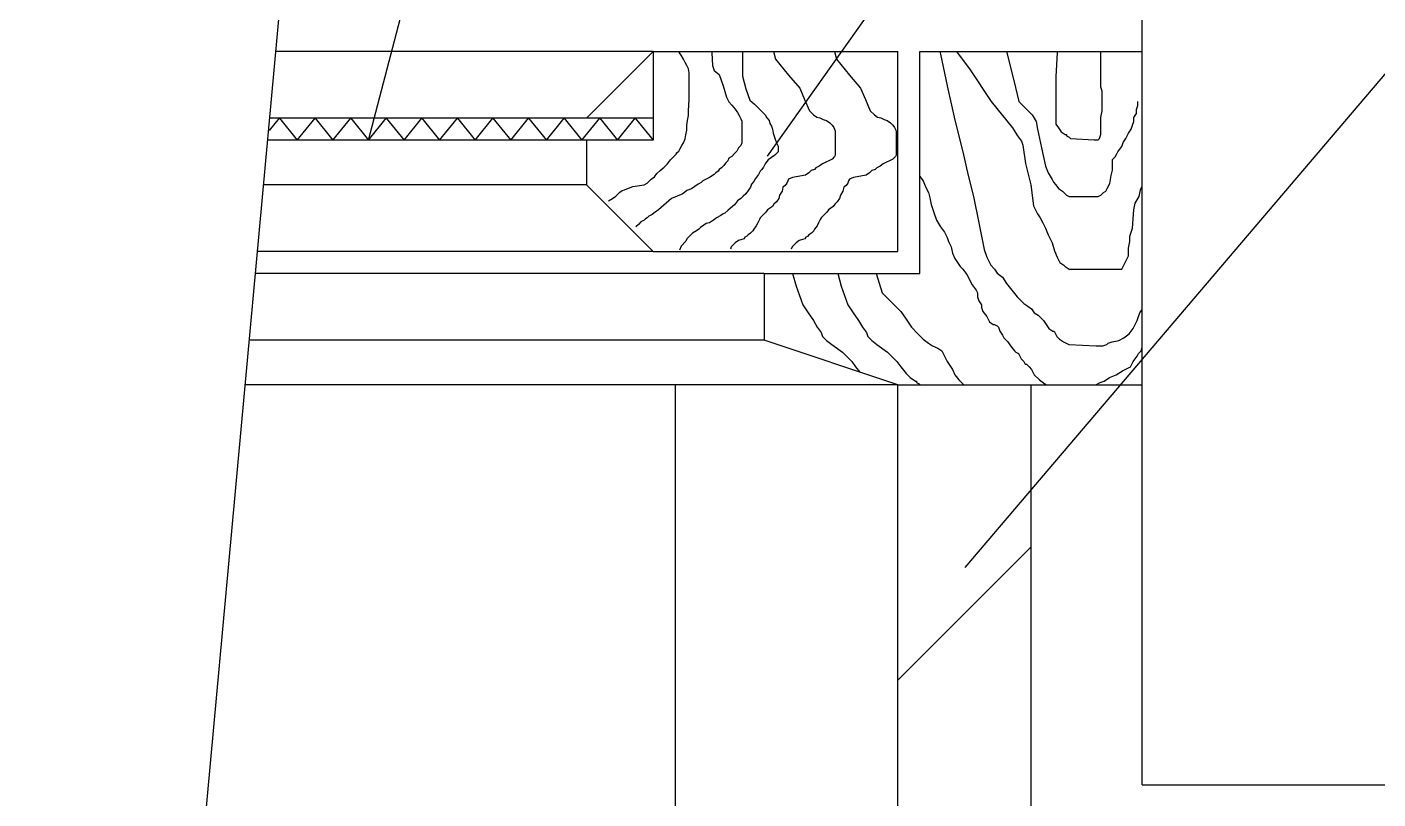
# Model space of a CAD drawing. Header units: metres. Extents: x -9731 to 0, y -43331 to 0.
# Drawn here: x -5175 to -3656, y -33965 to -33096 of the extents above; entities that cross this region are included whole.
import ezdxf

# ---------------------------------------------------------------- set-up
doc = ezdxf.new("R2010")
doc.units = ezdxf.units.M
for name, color, linetype in [('2', 2, 'Continuous'), ('3', 3, 'Continuous'), ('4', 4, 'Continuous'), ('7', 7, 'Continuous'), ('BH', 3, 'Continuous'), ('DIM', 3, 'Continuous')]:
    doc.layers.add(name, color=color, linetype=linetype)
doc.dimstyles.get("Standard").update_dxf_attribs({"dimtxt": 2.5, "dimasz": 2.5, "dimexe": 1.25, "dimexo": 0.625, "dimtad": 1, "dimcen": 2.5, "dimazin": 3, "dimtfac": 1, "dimtmove": 0, "dimatfit": 3})

# ---------------------------------------------------------------- blocks, each defined once
blk = doc.blocks.new('BH2')
at = {"layer": 'BH'}
blk.add_lwpolyline([(0, 32), (5, 28), (0, 24), (5, 20), (0, 16), (5, 12), (0, 8), (5, 4), (0, 0)], dxfattribs=at)

msp = doc.modelspace()

# ---------------------------------------------------------------- hatches: boundary and pattern name
at = {"layer": 'BH'}
h = msp.add_hatch(dxfattribs=at)
h.set_pattern_fill('ANSI31', scale=1500)
h.paths.add_polyline_path([(-1622.8, -33948.63), (-1512.9, -32748.63), (-3921.05, -32748.63), (-3921.05, -33948.63)])
h = msp.add_hatch(dxfattribs=at)
h.set_pattern_fill('ANSI33', scale=300)
h.paths.add_polyline_path([(-3796.05, -34481.96), (-3746.05, -34481.96, 0.41), (-3721.05, -34456.96), (-3721.05, -34431.96), (-3671.05, -34431.96, 0.41), (-3646.05, -34406.96), (-3646.05, -34381.96, -0.57), (-3296.05, -34381.96), (-3096.05, -34381.96), (-3096.05, -34231.96), (-3171.05, -34231.96), (-3171.05, -34181.96), (-4196.05, -34181.96), (-4196.05, -34281.96, -0.41), (-4096.05, -34381.96), (-4096.05, -34481.96, 0.41), (-3996.05, -34581.96), (-3896.05, -34581.96, 0.41)])
h.paths.add_polyline_path([(-4046.05, -33498.63), (-4196.05, -33498.63), (-4196.05, -34181.96), (-4046.05, -34181.96)])
h.paths.add_polyline_path([(-1648.75, -34231.96), (-1639.59, -34131.96), (-3171.05, -34131.96), (-3171.05, -34231.96)])
h = msp.add_hatch(dxfattribs=at)
h.set_pattern_fill('AR-CONC', scale=15)
h.paths.add_polyline_path([(-3171.05, -34181.96), (-3171.05, -34131.96), (-1639.59, -34131.96), (-1622.8, -33948.63), (-3921.05, -33948.63), (-3921.05, -33498.63), (-4046.05, -33498.63), (-4046.05, -34181.96)])

# ---------------------------------------------------------------- linework, layer by layer
at = {"layer": '2'}
for q in [(-3921.05, -32748.63), (-1622.8, -33948.63)]:
    msp.add_line((-3921.05, -33948.63), q, dxfattribs=at)
at = {"layer": '3'}
for p, q in [((-4546.05, -33273.63), (-4909.25, -33273.63)), ((-4346.05, -33448.63), (-4925.27, -33448.63))]:
    msp.add_line(p, q, dxfattribs=at)
at = {"layer": '4'}
for p, q in [((-4546.05, -33198.63), (-4471.05, -33123.63)), ((-4471.05, -33123.63), (-4196.05, -33123.63)), ((-4471.05, -33123.63), (-4471.05, -33223.63)), ((-4196.05, -33348.63), (-4196.05, -33123.63)), ((-4171.05, -33123.63), (-3921.05, -33123.63)), ((-4171.05, -33373.63), (-4171.05, -33123.63)), ((-4546.05, -33223.63), (-4546.05, -33273.63)), ((-4546.05, -33273.63), (-4471.05, -33348.63)), ((-4471.05, -33348.63), (-4196.05, -33348.63)), ((-4346.05, -33373.63), (-4171.05, -33373.63)), ((-4346.05, -33373.63), (-4346.05, -33448.63)), ((-4196.05, -33498.63), (-4346.05, -33448.63)), ((-4446.05, -34681.96), (-4446.05, -33498.63)), ((-4196.05, -33498.63), (-3921.05, -33498.63)), ((-4196.05, -34281.96), (-4196.05, -33498.63)), ((-4046.05, -34181.96), (-4046.05, -33498.63))]:
    msp.add_line(p, q, dxfattribs=at)
at = {"layer": '7'}
for p, q in [((-4471.05, -33123.63), (-4895.51, -33123.63)), ((-4471.05, -33198.63), (-4902.38, -33198.63)), ((-4471.05, -33223.63), (-4904.67, -33223.63)), ((-4471.05, -33348.63), (-4916.11, -33348.63)), ((-4346.05, -33373.63), (-4918.4, -33373.63)), ((-4196.05, -33498.63), (-4929.85, -33498.63))]:
    msp.add_line(p, q, dxfattribs=at)
at = {"layer": 'BH'}
for p, q in [((-4441.35, -33125.12), (-4442.84, -33123.63)), ((-4405.04, -33123.63), (-4405.04, -33125.12)), ((-4370.56, -33123.63), (-4370.56, -33151.4)), ((-4335.54, -33123.63), (-4333.35, -33132.37)), ((-4267.14, -33123.63), (-4264.95, -33132.37)), ((-4148.66, -33123.63), (-4148.01, -33126.66)), ((-4129.9, -33123.63), (-4114.72, -33144.47)), ((-4073.87, -33123.63), (-4065.68, -33156.34)), ((-4016.52, -33123.63), (-4016.63, -33125.17)), ((-3967.86, -33163.76), (-3967.86, -33123.63)), ((-4439.53, -33127.84), (-4441.35, -33125.12)), ((-4436.81, -33132.37), (-4439.53, -33127.84)), ((-4434.99, -33135.99), (-4436.81, -33132.37)), ((-4433.18, -33139.62), (-4434.99, -33135.99)), ((-4405.04, -33125.12), (-4404.14, -33139.62)), ((-4333.35, -33132.37), (-4318.83, -33150.49)), ((-4264.95, -33132.37), (-4250.43, -33150.49)), ((-4148.01, -33126.66), (-4140.58, -33162.28)), ((-4016.63, -33125.17), (-4018.12, -33151.89)), ((-4431.36, -33143.24), (-4433.18, -33139.62)), ((-4430.46, -33147.77), (-4431.36, -33143.24)), ((-4430.46, -33177.68), (-4430.46, -33147.77)), ((-4404.14, -33139.62), (-4402.32, -33145.06)), ((-4402.32, -33145.06), (-4396.88, -33149.59)), ((-4396.88, -33149.59), (-4392.34, -33162.28)), ((-4370.56, -33151.4), (-4366.93, -33165.9)), ((-4318.83, -33150.49), (-4306.12, -33165)), ((-4250.43, -33150.49), (-4237.73, -33165)), ((-4114.72, -33144.47), (-4090.94, -33180.09)), ((-4018.12, -33151.89), (-4018.12, -33205.32)), ((-4392.34, -33162.28), (-4388.71, -33174.96)), ((-4366.93, -33165.9), (-4362.39, -33178.59)), ((-4306.12, -33165), (-4300.67, -33177.68)), ((-4237.73, -33165), (-4232.28, -33177.68)), ((-4140.58, -33162.28), (-4131.66, -33200.86)), ((-4065.68, -33156.34), (-4059.73, -33180.09)), ((-3966.37, -33168.21), (-3967.86, -33163.76)), ((-3966.37, -33190.48), (-3966.37, -33168.21)), ((-4431.36, -33190.37), (-4430.46, -33177.68)), ((-4388.71, -33174.96), (-4385.99, -33180.4)), ((-4385.99, -33180.4), (-4382.36, -33184.03)), ((-4382.36, -33184.03), (-4378.72, -33188.56)), ((-4362.39, -33178.59), (-4356.94, -33183.12)), ((-4356.94, -33183.12), (-4352.41, -33187.65)), ((-4300.67, -33177.68), (-4295.23, -33190.37)), ((-4232.28, -33177.68), (-4226.84, -33190.37)), ((-4090.94, -33180.09), (-4067.16, -33209.77)), ((-4059.73, -33180.09), (-4050.82, -33188.99)), ((-3927.73, -33188.99), (-3926.25, -33184.54)), ((-3926.25, -33184.54), (-3926.25, -33180.09)), ((-4432.27, -33201.25), (-4431.36, -33195.81)), ((-4431.36, -33195.81), (-4431.36, -33190.37)), ((-4378.72, -33188.56), (-4376, -33192.19)), ((-4376, -33192.19), (-4374.19, -33195.81)), ((-4374.19, -33195.81), (-4372.37, -33199.44)), ((-4372.37, -33199.44), (-4371.46, -33202.16)), ((-4352.41, -33187.65), (-4348.78, -33191.28)), ((-4348.78, -33191.28), (-4345.15, -33194.9)), ((-4345.15, -33194.9), (-4343.33, -33198.53)), ((-4343.33, -33198.53), (-4340.61, -33201.25)), ((-4295.23, -33190.37), (-4290.69, -33194.9)), ((-4290.69, -33194.9), (-4287.06, -33197.62)), ((-4287.06, -33197.62), (-4283.43, -33198.53)), ((-4283.43, -33198.53), (-4279.8, -33200.34)), ((-4279.8, -33200.34), (-4276.17, -33201.25)), ((-4226.84, -33190.37), (-4222.3, -33194.9)), ((-4222.3, -33194.9), (-4218.67, -33197.62)), ((-4218.67, -33197.62), (-4215.04, -33198.53)), ((-4215.04, -33198.53), (-4211.41, -33200.34)), ((-4211.41, -33200.34), (-4207.78, -33201.25)), ((-4050.82, -33188.99), (-4044.87, -33194.93)), ((-4044.87, -33194.93), (-4040.41, -33202.35)), ((-3967.86, -33197.9), (-3966.37, -33190.48)), ((-3967.86, -33217.19), (-3967.86, -33197.9)), ((-3930.7, -33197.9), (-3927.73, -33193.44)), ((-3930.7, -33202.35), (-3930.7, -33197.9)), ((-3927.73, -33193.44), (-3927.73, -33188.99)), ((-4434.09, -33217.56), (-4433.18, -33212.12)), ((-4433.18, -33206.69), (-4432.27, -33201.25)), ((-4433.18, -33212.12), (-4433.18, -33206.69)), ((-4371.46, -33202.16), (-4371.46, -33226.63)), ((-4340.61, -33201.25), (-4339.7, -33204.87)), ((-4339.7, -33204.87), (-4337.88, -33207.59)), ((-4337.88, -33207.59), (-4336.98, -33211.22)), ((-4336.98, -33211.22), (-4336.07, -33215.75)), ((-4276.17, -33201.25), (-4272.54, -33203.97)), ((-4272.54, -33203.97), (-4269.82, -33206.69)), ((-4269.82, -33206.69), (-4268, -33209.41)), ((-4268, -33209.41), (-4266.19, -33213.03)), ((-4266.19, -33213.03), (-4266.19, -33240.22)), ((-4207.78, -33201.25), (-4204.15, -33203.97)), ((-4204.15, -33203.97), (-4201.43, -33206.69)), ((-4201.43, -33206.69), (-4199.61, -33209.41)), ((-4199.61, -33209.41), (-4197.8, -33213.03)), ((-4197.8, -33213.03), (-4197.8, -33240.22)), ((-4131.66, -33200.86), (-4122.74, -33236.48)), ((-4067.16, -33209.77), (-4061.22, -33218.67)), ((-4040.41, -33202.35), (-4038.93, -33211.25)), ((-4038.93, -33211.25), (-4034.47, -33232.03)), ((-4018.12, -33205.32), (-4015.15, -33209.77)), ((-4015.15, -33209.77), (-4012.18, -33214.22)), ((-4012.18, -33214.22), (-4007.72, -33217.19)), ((-3936.65, -33215.71), (-3933.68, -33211.25)), ((-3933.68, -33211.25), (-3932.19, -33206.8)), ((-3932.19, -33206.8), (-3930.7, -33202.35)), ((-4440.44, -33232.97), (-4438.62, -33229.35)), ((-4438.62, -33229.35), (-4436.81, -33226.63)), ((-4436.81, -33226.63), (-4434.99, -33222.09)), ((-4434.99, -33222.09), (-4434.09, -33217.56)), ((-4372.37, -33229.35), (-4375.09, -33232.06)), ((-4371.46, -33226.63), (-4372.37, -33229.35)), ((-4336.07, -33215.75), (-4334.25, -33221.19)), ((-4334.25, -33221.19), (-4332.44, -33226.63)), ((-4332.44, -33226.63), (-4330.62, -33230.25)), ((-4330.62, -33230.25), (-4330.62, -33236.6)), ((-4061.22, -33218.67), (-4056.76, -33224.61)), ((-4056.76, -33224.61), (-4055.27, -33229.06)), ((-4055.27, -33229.06), (-4052.3, -33249.84)), ((-4007.72, -33217.19), (-4006.23, -33217.19)), ((-4006.23, -33217.19), (-4006.23, -33218.67)), ((-4006.23, -33218.67), (-4003.26, -33220.16)), ((-4003.26, -33220.16), (-4001.77, -33221.64)), ((-4001.77, -33221.64), (-3975.29, -33223.13)), ((-3975.29, -33223.13), (-3970.83, -33223.13)), ((-3970.83, -33223.13), (-3969.34, -33221.64)), ((-3969.34, -33221.64), (-3967.86, -33217.19)), ((-3948.54, -33236.48), (-3944.08, -33230.55)), ((-3944.08, -33230.55), (-3942.59, -33226.09)), ((-3942.59, -33226.09), (-3939.62, -33221.64)), ((-3939.62, -33221.64), (-3936.65, -33215.71)), ((-4454.96, -33250.19), (-4451.33, -33245.66)), ((-4451.33, -33245.66), (-4447.7, -33242.03)), ((-4447.7, -33242.03), (-4444.98, -33239.32)), ((-4444.98, -33239.32), (-4444.07, -33237.5)), ((-4444.07, -33237.5), (-4442.25, -33235.69)), ((-4442.25, -33235.69), (-4440.44, -33232.97)), ((-4385.99, -33243.85), (-4386.89, -33246.57)), ((-4382.36, -33242.03), (-4385.99, -33243.85)), ((-4379.63, -33238.41), (-4382.36, -33242.03)), ((-4376.91, -33235.69), (-4379.63, -33238.41)), ((-4375.09, -33232.06), (-4376.91, -33235.69)), ((-4341.51, -33245.66), (-4343.33, -33247.47)), ((-4337.88, -33242.94), (-4341.51, -33245.66)), ((-4334.25, -33240.22), (-4337.88, -33242.94)), ((-4330.62, -33236.6), (-4334.25, -33240.22)), ((-4269.82, -33244.75), (-4280.71, -33250.19)), ((-4267.1, -33242.03), (-4269.82, -33244.75)), ((-4266.19, -33240.22), (-4267.1, -33242.03)), ((-4201.43, -33244.75), (-4212.32, -33250.19)), ((-4198.7, -33242.03), (-4201.43, -33244.75)), ((-4197.8, -33240.22), (-4198.7, -33242.03)), ((-4122.74, -33236.48), (-4116.8, -33263.2)), ((-4034.47, -33232.03), (-4030.01, -33252.81)), ((-3954.48, -33245.39), (-3951.51, -33242.42)), ((-3954.48, -33257.26), (-3954.48, -33245.39)), ((-3951.51, -33242.42), (-3950.02, -33239.45)), ((-3950.02, -33239.45), (-3948.54, -33236.48)), ((-4469.48, -33264.69), (-4466.76, -33261.07)), ((-4466.76, -33261.07), (-4463.13, -33257.44)), ((-4463.13, -33257.44), (-4458.59, -33253.82)), ((-4458.59, -33253.82), (-4454.96, -33250.19)), ((-4400.51, -33260.16), (-4402.32, -33261.97)), ((-4397.78, -33258.35), (-4400.51, -33260.16)), ((-4396.88, -33256.54), (-4397.78, -33258.35)), ((-4394.15, -33254.72), (-4396.88, -33256.54)), ((-4391.43, -33252), (-4394.15, -33254.72)), ((-4389.62, -33249.28), (-4391.43, -33252)), ((-4386.89, -33246.57), (-4389.62, -33249.28)), ((-4350.59, -33258.35), (-4352.41, -33261.97)), ((-4348.78, -33256.54), (-4350.59, -33258.35)), ((-4346.96, -33253.82), (-4348.78, -33256.54)), ((-4345.15, -33250.19), (-4346.96, -33253.82)), ((-4343.33, -33247.47), (-4345.15, -33250.19)), ((-4296.14, -33260.16), (-4299.77, -33262.88)), ((-4293.41, -33257.44), (-4296.14, -33260.16)), ((-4289.78, -33256.54), (-4293.41, -33257.44)), ((-4287.97, -33254.72), (-4289.78, -33256.54)), ((-4284.34, -33252.91), (-4287.97, -33254.72)), ((-4280.71, -33250.19), (-4284.34, -33252.91)), ((-4227.74, -33260.16), (-4231.37, -33262.88)), ((-4225.02, -33257.44), (-4227.74, -33260.16)), ((-4221.39, -33256.54), (-4225.02, -33257.44)), ((-4219.58, -33254.72), (-4221.39, -33256.54)), ((-4215.95, -33252.91), (-4219.58, -33254.72)), ((-4212.32, -33250.19), (-4215.95, -33252.91)), ((-4052.3, -33249.84), (-4046.36, -33273.59)), ((-4030.01, -33252.81), (-4027.04, -33260.23)), ((-4027.04, -33260.23), (-4022.58, -33267.65)), ((-3955.97, -33263.2), (-3954.48, -33257.26)), ((-4498.52, -33277.38), (-4493.98, -33275.57)), ((-4493.98, -33275.57), (-4481.28, -33273.76)), ((-4481.28, -33273.76), (-4477.65, -33271.94)), ((-4477.65, -33271.94), (-4474.93, -33269.22)), ((-4474.93, -33269.22), (-4473.11, -33267.41)), ((-4473.11, -33267.41), (-4469.48, -33264.69)), ((-4424.1, -33275.57), (-4427.73, -33278.29)), ((-4420.47, -33272.85), (-4424.1, -33275.57)), ((-4416.84, -33271.04), (-4420.47, -33272.85)), ((-4415.03, -33269.22), (-4416.84, -33271.04)), ((-4407.77, -33265.6), (-4415.03, -33269.22)), ((-4402.32, -33261.97), (-4407.77, -33265.6)), ((-4360.57, -33272.85), (-4361.48, -33276.47)), ((-4357.85, -33270.13), (-4360.57, -33272.85)), ((-4356.04, -33266.51), (-4357.85, -33270.13)), ((-4352.41, -33261.97), (-4356.04, -33266.51)), ((-4322.46, -33274.66), (-4325.18, -33276.47)), ((-4320.64, -33271.94), (-4322.46, -33274.66)), ((-4319.73, -33269.22), (-4320.64, -33271.94)), ((-4318.83, -33267.41), (-4319.73, -33269.22)), ((-4314.29, -33265.6), (-4318.83, -33267.41)), ((-4299.77, -33262.88), (-4314.29, -33265.6)), ((-4254.06, -33274.66), (-4256.79, -33276.47)), ((-4252.25, -33271.94), (-4254.06, -33274.66)), ((-4251.34, -33269.22), (-4252.25, -33271.94)), ((-4250.43, -33267.41), (-4251.34, -33269.22)), ((-4245.9, -33265.6), (-4250.43, -33267.41)), ((-4231.37, -33262.88), (-4245.9, -33265.6)), ((-4171.05, -33264.49), (-4167.33, -33269.13)), ((-4167.33, -33269.13), (-4164.35, -33276.55)), ((-4116.8, -33263.2), (-4110.85, -33286.94)), ((-4046.36, -33273.59), (-4043.38, -33297.33)), ((-4022.58, -33267.65), (-4021.09, -33270.62)), ((-4021.09, -33270.62), (-4018.12, -33273.59)), ((-4018.12, -33273.59), (-4015.15, -33278.04)), ((-3960.43, -33278.04), (-3957.45, -33272.1)), ((-3957.45, -33272.1), (-3955.97, -33263.2)), ((-3923.27, -33279.52), (-3921.05, -33275.08)), ((-4521.21, -33291.88), (-4516.67, -33289.16)), ((-4516.67, -33289.16), (-4513.04, -33286.44)), ((-4513.04, -33286.44), (-4510.32, -33283.73)), ((-4510.32, -33283.73), (-4508.51, -33281.91)), ((-4508.51, -33281.91), (-4505.78, -33280.1)), ((-4505.78, -33280.1), (-4503.06, -33279.19)), ((-4503.06, -33279.19), (-4498.52, -33277.38)), ((-4450.42, -33289.16), (-4464.94, -33301.85)), ((-4437.72, -33283.73), (-4450.42, -33289.16)), ((-4433.18, -33280.1), (-4437.72, -33283.73)), ((-4427.73, -33278.29), (-4433.18, -33280.1)), ((-4372.37, -33289.16), (-4376, -33291.88)), ((-4369.65, -33286.44), (-4372.37, -33289.16)), ((-4366.93, -33283.73), (-4369.65, -33286.44)), ((-4364.2, -33280.1), (-4366.93, -33283.73)), ((-4361.48, -33276.47), (-4364.2, -33280.1)), ((-4329.72, -33289.16), (-4332.44, -33292.79)), ((-4328.81, -33285.54), (-4329.72, -33289.16)), ((-4326.09, -33281.01), (-4328.81, -33285.54)), ((-4325.18, -33276.47), (-4326.09, -33281.01)), ((-4261.32, -33289.16), (-4264.05, -33292.79)), ((-4260.42, -33285.54), (-4261.32, -33289.16)), ((-4257.69, -33281.01), (-4260.42, -33285.54)), ((-4256.79, -33276.47), (-4257.69, -33281.01)), ((-4164.35, -33276.55), (-4161.38, -33282.49)), ((-4161.38, -33282.49), (-4159.9, -33288.43)), ((-4159.9, -33288.43), (-4158.41, -33295.85)), ((-4110.85, -33286.94), (-4104.91, -33316.63)), ((-4015.15, -33278.04), (-4010.69, -33281.01)), ((-4010.69, -33281.01), (-4006.23, -33285.46)), ((-4006.23, -33285.46), (-4003.26, -33286.94)), ((-4003.26, -33286.94), (-3970.83, -33286.94)), ((-3970.83, -33286.94), (-3967.86, -33285.46)), ((-3967.86, -33285.46), (-3964.88, -33282.49)), ((-3964.88, -33282.49), (-3961.91, -33281.01)), ((-3961.91, -33281.01), (-3960.43, -33278.04)), ((-3929.22, -33294.36), (-3924.76, -33286.94)), ((-3924.76, -33286.94), (-3923.27, -33279.52)), ((-4468.57, -33304.57), (-4472.2, -33307.29)), ((-4464.94, -33301.85), (-4468.57, -33304.57)), ((-4392.34, -33306.38), (-4395.06, -33308.2)), ((-4390.52, -33305.48), (-4392.34, -33306.38)), ((-4386.89, -33302.76), (-4390.52, -33305.48)), ((-4384.17, -33300.04), (-4386.89, -33302.76)), ((-4379.63, -33296.41), (-4384.17, -33300.04)), ((-4376, -33291.88), (-4379.63, -33296.41)), ((-4344.24, -33304.57), (-4350.59, -33310.92)), ((-4342.42, -33301.85), (-4344.24, -33304.57)), ((-4336.98, -33298.23), (-4342.42, -33301.85)), ((-4335.16, -33295.51), (-4336.98, -33298.23)), ((-4332.44, -33292.79), (-4335.16, -33295.51)), ((-4275.85, -33304.57), (-4282.2, -33310.92)), ((-4274.03, -33301.85), (-4275.85, -33304.57)), ((-4268.58, -33298.23), (-4274.03, -33301.85)), ((-4266.77, -33295.51), (-4268.58, -33298.23)), ((-4264.05, -33292.79), (-4266.77, -33295.51)), ((-4158.41, -33295.85), (-4155.44, -33304.75)), ((-4155.44, -33304.75), (-4152.46, -33313.66)), ((-4043.38, -33297.33), (-4038.93, -33306.24)), ((-4038.93, -33306.24), (-4035.95, -33310.69)), ((-3932.19, -33322.56), (-3930.7, -33301.78)), ((-3930.7, -33301.78), (-3929.22, -33294.36)), ((-4487.63, -33318.17), (-4490.35, -33320.89)), ((-4484.91, -33315.45), (-4487.63, -33318.17)), ((-4481.28, -33313.63), (-4484.91, -33315.45)), ((-4479.46, -33311.82), (-4481.28, -33313.63)), ((-4477.65, -33310.92), (-4479.46, -33311.82)), ((-4475.83, -33309.1), (-4477.65, -33310.92)), ((-4472.2, -33307.29), (-4475.83, -33309.1)), ((-4417.75, -33321.79), (-4419.56, -33323.6)), ((-4414.12, -33319.07), (-4417.75, -33321.79)), ((-4411.4, -33317.26), (-4414.12, -33319.07)), ((-4407.77, -33316.35), (-4411.4, -33317.26)), ((-4403.23, -33313.63), (-4407.77, -33316.35)), ((-4399.6, -33310.92), (-4403.23, -33313.63)), ((-4395.06, -33308.2), (-4399.6, -33310.92)), ((-4355.13, -33319.98), (-4357.85, -33323.6)), ((-4353.31, -33316.35), (-4355.13, -33319.98)), ((-4351.5, -33312.73), (-4353.31, -33316.35)), ((-4350.59, -33310.92), (-4351.5, -33312.73)), ((-4286.74, -33319.98), (-4289.46, -33323.6)), ((-4284.92, -33316.35), (-4286.74, -33319.98)), ((-4283.11, -33312.73), (-4284.92, -33316.35)), ((-4282.2, -33310.92), (-4283.11, -33312.73)), ((-4152.46, -33313.66), (-4148.01, -33321.08)), ((-4148.01, -33321.08), (-4143.55, -33327.01)), ((-4104.91, -33316.63), (-4098.96, -33346.31)), ((-4035.95, -33310.69), (-4032.98, -33316.63)), ((-4032.98, -33316.63), (-4030.01, -33322.56)), ((-4433.18, -33334.48), (-4434.09, -33337.2)), ((-4430.46, -33331.76), (-4433.18, -33334.48)), ((-4426.83, -33328.14), (-4430.46, -33331.76)), ((-4422.29, -33325.42), (-4426.83, -33328.14)), ((-4419.56, -33323.6), (-4422.29, -33325.42)), ((-4375.09, -33336.29), (-4378.72, -33339.01)), ((-4371.46, -33335.39), (-4375.09, -33336.29)), ((-4368.74, -33334.48), (-4371.46, -33335.39)), ((-4367.83, -33332.67), (-4368.74, -33334.48)), ((-4366.02, -33331.76), (-4367.83, -33332.67)), ((-4364.2, -33329.95), (-4366.02, -33331.76)), ((-4361.48, -33328.14), (-4364.2, -33329.95)), ((-4358.76, -33325.42), (-4361.48, -33328.14)), ((-4357.85, -33323.6), (-4358.76, -33325.42)), ((-4306.7, -33336.29), (-4310.33, -33339.01)), ((-4303.07, -33335.39), (-4306.7, -33336.29)), ((-4300.35, -33334.48), (-4303.07, -33335.39)), ((-4299.44, -33332.67), (-4300.35, -33334.48)), ((-4297.63, -33331.76), (-4299.44, -33332.67)), ((-4295.81, -33329.95), (-4297.63, -33331.76)), ((-4293.09, -33328.14), (-4295.81, -33329.95)), ((-4290.37, -33325.42), (-4293.09, -33328.14)), ((-4289.46, -33323.6), (-4290.37, -33325.42)), ((-4143.55, -33327.01), (-4140.58, -33332.95)), ((-4140.58, -33332.95), (-4139.09, -33337.4)), ((-4030.01, -33322.56), (-4027.04, -33329.98)), ((-4027.04, -33329.98), (-4022.58, -33338.89)), ((-3935.16, -33331.47), (-3932.19, -33322.56)), ((-3935.16, -33337.4), (-3935.16, -33331.47)), ((-4439.53, -33342.64), (-4441.35, -33347.17)), ((-4434.09, -33337.2), (-4439.53, -33342.64)), ((-4383.26, -33343.54), (-4384.17, -33346.26)), ((-4378.72, -33339.01), (-4383.26, -33343.54)), ((-4314.87, -33343.54), (-4315.78, -33346.26)), ((-4310.33, -33339.01), (-4314.87, -33343.54)), ((-4139.09, -33337.4), (-4136.12, -33343.34)), ((-4136.12, -33343.34), (-4134.63, -33350.76)), ((-4134.63, -33350.76), (-4131.66, -33356.7)), ((-4098.96, -33346.31), (-4095.99, -33355.21)), ((-4022.58, -33338.89), (-4019.61, -33347.79)), ((-4019.61, -33347.79), (-4016.63, -33355.21)), ((-3936.65, -33344.82), (-3935.16, -33337.4)), ((-3936.65, -33353.73), (-3936.65, -33344.82)), ((-4131.66, -33356.7), (-4128.69, -33361.15)), ((-4128.69, -33361.15), (-4125.71, -33365.6)), ((-4125.71, -33365.6), (-4122.74, -33368.57)), ((-4095.99, -33355.21), (-4091.53, -33364.12)), ((-4091.53, -33364.12), (-4087.08, -33368.57)), ((-4016.63, -33355.21), (-4013.66, -33361.15)), ((-4013.66, -33361.15), (-4009.2, -33364.12)), ((-4009.2, -33364.12), (-4007.72, -33365.6)), ((-4007.72, -33365.6), (-4003.26, -33368.57)), ((-3944.08, -33368.57), (-3941.11, -33362.63)), ((-3941.11, -33362.63), (-3936.65, -33353.73)), ((-4314.28, -33373.63), (-4310.21, -33387.86)), ((-4263.54, -33373.63), (-4259.46, -33387.86)), ((-4220.17, -33373.63), (-4213.4, -33395.28)), ((-4122.74, -33368.57), (-4118.28, -33374.51)), ((-4118.28, -33374.51), (-4112.34, -33386.38)), ((-4087.08, -33368.57), (-4084.1, -33373.02)), ((-4084.1, -33373.02), (-4078.16, -33377.47)), ((-4078.16, -33377.47), (-4073.7, -33384.9)), ((-4003.26, -33368.57), (-3944.08, -33368.57)), ((-4310.21, -33387.86), (-4302.78, -33408.64)), ((-4259.46, -33387.86), (-4252.03, -33408.64)), ((-4213.4, -33395.28), (-4192.59, -33416.06)), ((-4112.34, -33386.38), (-4107.88, -33392.32)), ((-4107.88, -33392.32), (-4106.4, -33395.28)), ((-4106.4, -33395.28), (-4106.4, -33399.74)), ((-4073.7, -33384.9), (-4061.81, -33399.74)), ((-4302.78, -33408.64), (-4296.83, -33417.55)), ((-4252.03, -33408.64), (-4246.09, -33417.55)), ((-4106.4, -33399.74), (-4104.91, -33404.19)), ((-4104.91, -33404.19), (-4101.94, -33408.64)), ((-4101.94, -33408.64), (-4101.94, -33411.61)), ((-4101.94, -33411.61), (-4100.45, -33416.06)), ((-4061.81, -33399.74), (-4057.35, -33404.19)), ((-4057.35, -33404.19), (-4054.38, -33407.16)), ((-4054.38, -33407.16), (-4049.92, -33410.13)), ((-4049.92, -33410.13), (-4045.46, -33413.09)), ((-4296.83, -33417.55), (-4290.89, -33426.45)), ((-4290.89, -33426.45), (-4286.43, -33433.87)), ((-4246.09, -33417.55), (-4240.15, -33426.45)), ((-4240.15, -33426.45), (-4235.69, -33433.87)), ((-4192.59, -33416.06), (-4186.65, -33424.97)), ((-4186.65, -33424.97), (-4180.7, -33433.87)), ((-4100.45, -33416.06), (-4095.99, -33422)), ((-4095.99, -33422), (-4093.02, -33427.93)), ((-4093.02, -33427.93), (-4088.56, -33430.9)), ((-4045.46, -33413.09), (-4042.49, -33417.55)), ((-4042.49, -33417.55), (-4038.03, -33420.51)), ((-4038.03, -33420.51), (-4032.09, -33426.45)), ((-4032.09, -33426.45), (-4026.15, -33435.36)), ((-3928.33, -33429.42), (-3926.84, -33426.45)), ((-3926.84, -33426.45), (-3925.35, -33422)), ((-3925.35, -33422), (-3923.87, -33417.55)), ((-3923.87, -33417.55), (-3921.05, -33413.79)), ((-4286.43, -33433.87), (-4281.97, -33439.81)), ((-4281.97, -33439.81), (-4280.49, -33444.26)), ((-4235.69, -33433.87), (-4231.23, -33439.81)), ((-4231.23, -33439.81), (-4229.74, -33444.26)), ((-4180.7, -33433.87), (-4173.27, -33441.29)), ((-4173.27, -33441.29), (-4167.33, -33447.23)), ((-4088.56, -33430.9), (-4087.08, -33430.9)), ((-4087.08, -33430.9), (-4084.1, -33432.39)), ((-4084.1, -33432.39), (-4082.62, -33433.87)), ((-4082.62, -33433.87), (-4081.13, -33438.32)), ((-4081.13, -33438.32), (-4078.16, -33442.78)), ((-4078.16, -33442.78), (-4076.67, -33445.74)), ((-4026.15, -33435.36), (-4021.69, -33438.32)), ((-4021.69, -33438.32), (-4020.2, -33438.32)), ((-4020.2, -33438.32), (-4018.71, -33441.29)), ((-4018.71, -33441.29), (-4017.23, -33444.26)), ((-3941.7, -33445.74), (-3935.76, -33441.29)), ((-3935.76, -33441.29), (-3931.3, -33435.36)), ((-3931.3, -33435.36), (-3928.33, -33429.42)), ((-4280.49, -33444.26), (-4276.03, -33448.71)), ((-4276.03, -33448.71), (-4270.08, -33453.16)), ((-4270.08, -33453.16), (-4258.19, -33462.07)), ((-4229.74, -33444.26), (-4225.28, -33448.71)), ((-4225.28, -33448.71), (-4219.34, -33453.16)), ((-4219.34, -33453.16), (-4207.45, -33462.07)), ((-4167.33, -33447.23), (-4161.38, -33451.68)), ((-4161.38, -33451.68), (-4156.92, -33454.65)), ((-4156.92, -33454.65), (-4150.98, -33457.62)), ((-4150.98, -33457.62), (-4146.52, -33460.59)), ((-4076.67, -33445.74), (-4072.21, -33450.2)), ((-4072.21, -33450.2), (-4069.24, -33454.65)), ((-4069.24, -33454.65), (-4064.78, -33460.59)), ((-4017.23, -33444.26), (-4014.26, -33447.23)), ((-4014.26, -33447.23), (-4009.8, -33450.2)), ((-4009.8, -33450.2), (-4003.85, -33453.16)), ((-4003.85, -33453.16), (-3972.91, -33454.65)), ((-3972.91, -33454.65), (-3965.48, -33454.65)), ((-3965.48, -33454.65), (-3961.02, -33453.16)), ((-3961.02, -33453.16), (-3959.53, -33451.68)), ((-3959.53, -33451.68), (-3955.08, -33450.2)), ((-3955.08, -33450.2), (-3947.64, -33448.71)), ((-3947.64, -33448.71), (-3941.7, -33445.74)), ((-3922.38, -33460.59), (-3921.05, -33456.6)), ((-4258.19, -33462.07), (-4252.25, -33468.01)), ((-4252.25, -33468.01), (-4247.79, -33472.46)), ((-4247.79, -33472.46), (-4243.33, -33478.4)), ((-4207.45, -33462.07), (-4201.51, -33468.01)), ((-4201.51, -33468.01), (-4197.05, -33472.46)), ((-4197.05, -33472.46), (-4192.59, -33478.4)), ((-4146.52, -33460.59), (-4145.03, -33463.55)), ((-4145.03, -33463.55), (-4143.55, -33466.52)), ((-4143.55, -33466.52), (-4140.58, -33472.46)), ((-4140.58, -33472.46), (-4137.6, -33476.91)), ((-4064.78, -33460.59), (-4063.3, -33462.07)), ((-4063.3, -33462.07), (-4060.33, -33463.55)), ((-4060.33, -33463.55), (-4058.84, -33466.52)), ((-4058.84, -33466.52), (-4057.35, -33469.49)), ((-4057.35, -33469.49), (-4054.38, -33472.46)), ((-4054.38, -33472.46), (-4052.9, -33475.43)), ((-3934.27, -33478.4), (-3931.3, -33472.46)), ((-3931.3, -33472.46), (-3926.84, -33466.52)), ((-3926.84, -33466.52), (-3925.35, -33463.55)), ((-3925.35, -33463.55), (-3922.38, -33460.59)), ((-4243.33, -33478.4), (-4238.45, -33484.49)), ((-4192.59, -33478.4), (-4186.65, -33485.82)), ((-4186.65, -33485.82), (-4182.19, -33490.27)), ((-4137.6, -33476.91), (-4134.63, -33481.36)), ((-4134.63, -33481.36), (-4131.66, -33487.3)), ((-4131.66, -33487.3), (-4127.2, -33493.24)), ((-4052.9, -33475.43), (-4051.41, -33475.43)), ((-4051.41, -33475.43), (-4048.44, -33478.4)), ((-4048.44, -33478.4), (-4045.46, -33481.36)), ((-4045.46, -33481.36), (-4042.49, -33487.3)), ((-4042.49, -33487.3), (-4036.55, -33493.24)), ((-3958.05, -33490.27), (-3950.62, -33487.3)), ((-3950.62, -33487.3), (-3943.19, -33482.85)), ((-3943.19, -33482.85), (-3934.27, -33478.4)), ((-4182.19, -33490.27), (-4176.24, -33494.72)), ((-4176.24, -33494.72), (-4174.76, -33494.72)), ((-4174.76, -33494.72), (-4174.76, -33496.2)), ((-4174.76, -33496.2), (-4171.78, -33497.69)), ((-4171.78, -33497.69), (-4170.85, -33498.63)), ((-4127.2, -33493.24), (-4122.74, -33497.69)), ((-4122.74, -33497.69), (-4121.8, -33498.63)), ((-4036.55, -33493.24), (-4030.6, -33497.69)), ((-4030.6, -33497.69), (-4028.73, -33498.63)), ((-3973.3, -33498.63), (-3968.45, -33496.2)), ((-3968.45, -33496.2), (-3963.99, -33494.72)), ((-3963.99, -33494.72), (-3958.05, -33490.27))]:
    msp.add_line(p, q, dxfattribs=at)
msp.add_lwpolyline([(-4902.38, -33212.79), (-4891.05, -33198.63), (-4871.05, -33223.63), (-4851.05, -33198.63), (-4831.05, -33223.63), (-4811.05, -33198.63), (-4791.05, -33223.63)], dxfattribs=at)
at = {"layer": 'DIM'}
msp.add_line((-4851.57, -32643.82), (-5174.9, -36174.34), dxfattribs=at)

# ---------------------------------------------------------------- block references
at = {"layer": '3', "xscale": 5, "yscale": 5, "zscale": 5, "rotation": 90}
for p in [(-4631.05, -33223.63), (-4471.05, -33223.63)]:
    msp.add_blockref('BH2', p, dxfattribs=at)

# ---------------------------------------------------------------- leaders
at = {"layer": 'DIM'}
for points in [[(-4791.05, -33223.63), (-4481.51, -32038.07)], [(-4120.18, -33704.32), (-2758.24, -32102.87)], [(-4342.53, -33241.47), (-3666.2, -32288)]]:
    msp.add_leader(points, dimstyle='Standard', dxfattribs=at)

doc.saveas('drawing.dxf')
